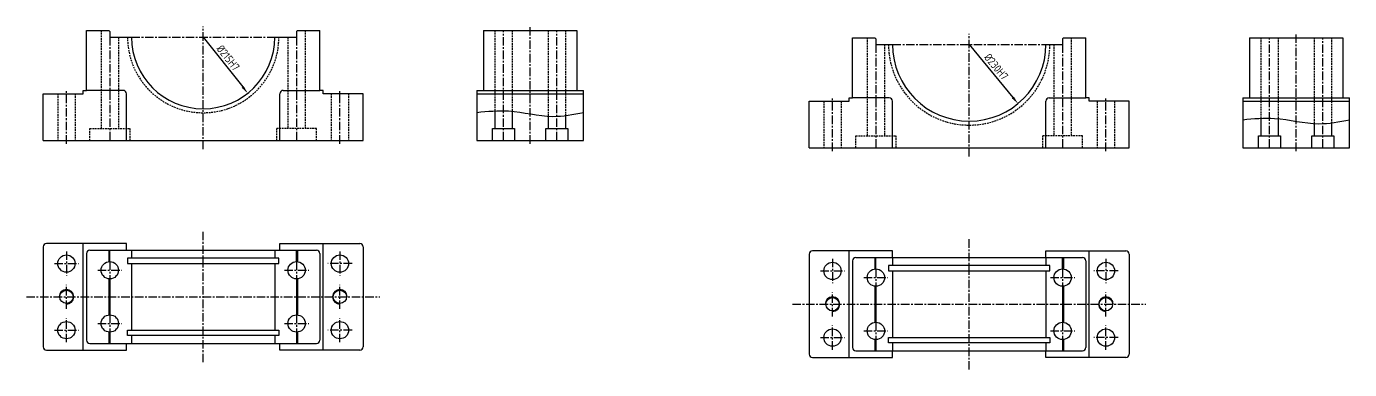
# Model space of a CAD drawing. Header units: millimetres. Extents: x 1641 to 3734, y -820 to 2643.
# Drawn here: x 1750 to 3734, y -820 to -306 of the extents above; entities that cross this region are included whole.
import ezdxf

# ---------------------------------------------------------------- set-up
doc = ezdxf.new("R2010")
doc.units = ezdxf.units.MM
doc.header["$LTSCALE"] = 0.4
doc.linetypes.add('CENTER', pattern=[50.8, 31.75, -6.35, 6.35, -6.35])
doc.linetypes.add('HIDDEN', pattern=[9.525, 6.35, -3.175])
for name, color, linetype in [('Bord', 1, 'Continuous'), ('Cen', 5, 'CENTER'), ('Cont', 6, 'Continuous'), ('Dim', 7, 'Continuous'), ('Hide', 2, 'HIDDEN')]:
    doc.layers.add(name, color=color, linetype=linetype)
doc.styles.add('Style1', font='romans.shx', dxfattribs={"width": 0.8})
doc.dimstyles.new('Dia4', dxfattribs={"dimscale": 4, "dimtxt": 3, "dimasz": 3, "dimexe": 1.25, "dimexo": 0, "dimgap": 1, "dimtad": 1, "dimtoh": 1, "dimdec": 3, "dimtxsty": 'Style1', "dimcen": 2.5, "dimclrt": 3, "dimadec": 0, "dimazin": 0, "dimtfac": 1, "dimtdec": 3, "dimtmove": 0, "dimatfit": 2, "dimfxl": 1, "dimarcsym": 0})

# ---------------------------------------------------------------- blocks, each defined once
blk = doc.blocks.new('*D47')
at = {"layer": 'Dim', "color": 0, "linetype": 'ByBlock', "lineweight": -2, "transparency": 16777216}
blk.add_line((3163.5, -332.7), (3229, -412.2), dxfattribs=at)
at = {"layer": 'Dim', "color": 0, "transparency": 16777216}
blk.add_solid([(3230.5, -410.9), (3227.4, -413.4), (3236.6, -421.4)], dxfattribs=at)
at = {"layer": 'Dim', "color": 3, "transparency": 16777216, "insert": (3204, -366.1), "char_height": 12, "attachment_point": 5, "rotation": 309.4874, "style": 'Style1'}
blk.add_mtext('%%c230H7', dxfattribs=at)
blk = doc.blocks.new('*D48')
at = {"layer": 'Dim', "color": 0, "linetype": 'ByBlock', "lineweight": -2, "transparency": 16777216}
blk.add_line((2014.8, -321.6), (2074.2, -396.5), dxfattribs=at)
at = {"layer": 'Dim', "color": 0, "transparency": 16777216}
blk.add_solid([(2075.7, -395.2), (2072.6, -397.7), (2081.6, -405.9)], dxfattribs=at)
at = {"layer": 'Dim', "color": 3, "transparency": 16777216, "insert": (2052.3, -352.8), "char_height": 12, "attachment_point": 5, "rotation": 308.4002, "style": 'Style1'}
blk.add_mtext('%%c215H7', dxfattribs=at)

msp = doc.modelspace()

# ---------------------------------------------------------------- linework, layer by layer
at = {"layer": 'Bord'}
for centre, start, end in [((1809.84282, -711.36054), 270, 180), ((2219.84282, -711.36054), 0, 270), ((2958.49231, -722.42315), 270, 180), ((3368.49231, -722.42315), 0, 270)]:
    msp.add_arc(centre, 11, start, end, dxfattribs=at)
for points in [[(2425.1486, -434.51874), (2441.08139, -432.99766), (2479.23108, -429.35557), (2532.33389, -444.8479), (2569.76258, -437.731), (2585.1486, -434.80541)], [(3573.79809, -445.58135), (3589.73088, -444.06028), (3627.88057, -440.41819), (3680.98338, -455.91051), (3718.41207, -448.79361), (3733.79809, -445.86803)]]:
    msp.add_open_spline(points, degree=3, knots=[0, 0, 0, 0, 47.7717621671, 114.3853780974, 160.8824136992, 160.8824136992, 160.8824136992, 160.8824136992], dxfattribs=at)
at = {"layer": 'Cen'}
for p, q in [((2014.84282, -489.73558), (2014.84282, -305.65095)), ((2465.1486, -476.61173), (2465.1486, -311.61173)), ((2505.1486, -481.61173), (2505.1486, -306.61173)), ((2545.1486, -476.61173), (2545.1486, -311.61173)), ((3163.49231, -500.7982), (3163.49231, -316.71357)), ((1874.84282, -321.61173), (1874.84282, -476.61173)), ((1907.34282, -321.61173), (2122.34282, -321.61173)), ((2154.84282, -321.61173), (2154.84282, -476.61173)), ((3023.49231, -332.67435), (3023.49231, -487.67435)), ((3048.49231, -332.67435), (3278.49231, -332.67435)), ((3303.49231, -332.67435), (3303.49231, -487.67435)), ((3613.79809, -487.67435), (3613.79809, -322.67435)), ((3653.79809, -492.67435), (3653.79809, -317.67435)), ((3693.79809, -487.67435), (3693.79809, -322.67435)), ((1809.84282, -481.61173), (1809.84282, -401.61173)), ((2219.84282, -481.61173), (2219.84282, -401.61173)), ((2958.49231, -492.67435), (2958.49231, -412.67435)), ((3368.49231, -492.67435), (3368.49231, -412.67435)), ((2014.84282, -809.38919), (2014.84282, -613.33188)), ((3163.49231, -820.45181), (3163.49231, -624.3945)), ((1809.84282, -643.16636), (1809.84282, -679.55471)), ((2219.84282, -643.16636), (2219.84282, -679.55471)), ((2958.49231, -654.22898), (2958.49231, -690.61733)), ((3368.49231, -654.22898), (3368.49231, -690.61733)), ((1791.64865, -661.36054), (1828.037, -661.36054)), ((1856.64865, -671.36054), (1893.037, -671.36054)), ((1874.84282, -658.36054), (1874.84282, -684.36054)), ((2136.64865, -671.36054), (2173.037, -671.36054)), ((2154.84282, -658.36054), (2154.84282, -684.36054)), ((2238.037, -661.36054), (2201.64865, -661.36054)), ((2940.29814, -672.42315), (2976.68649, -672.42315)), ((3023.49231, -669.42315), (3023.49231, -695.42315)), ((3303.49231, -669.42315), (3303.49231, -695.42315)), ((3386.68649, -672.42315), (3350.29814, -672.42315)), ((1809.84282, -729.55471), (1809.84282, -693.16636)), ((2219.84282, -729.55471), (2219.84282, -693.16636)), ((3005.29814, -682.42315), (3041.68649, -682.42315)), ((3285.29814, -682.42315), (3321.68649, -682.42315)), ((1749.84282, -711.36054), (2279.84282, -711.36054)), ((2958.49231, -740.61733), (2958.49231, -704.22898)), ((3368.49231, -740.61733), (3368.49231, -704.22898)), ((2898.49231, -722.42315), (3428.49231, -722.42315)), ((1809.84282, -779.55471), (1809.84282, -743.16636)), ((1856.64865, -751.36054), (1893.037, -751.36054)), ((1874.84282, -738.36054), (1874.84282, -764.36054)), ((2136.64865, -751.36054), (2173.037, -751.36054)), ((2154.84282, -738.36054), (2154.84282, -764.36054)), ((2219.84282, -779.55471), (2219.84282, -743.16636)), ((3023.49231, -749.42315), (3023.49231, -775.42315)), ((3303.49231, -749.42315), (3303.49231, -775.42315)), ((1791.64865, -761.36054), (1828.037, -761.36054)), ((2238.037, -761.36054), (2201.64865, -761.36054)), ((2940.29814, -772.42315), (2976.68649, -772.42315)), ((2958.49231, -790.61733), (2958.49231, -754.22898)), ((3005.29814, -762.42315), (3041.68649, -762.42315)), ((3285.29814, -762.42315), (3321.68649, -762.42315)), ((3386.68649, -772.42315), (3350.29814, -772.42315)), ((3368.49231, -790.61733), (3368.49231, -754.22898))]:
    msp.add_line(p, q, dxfattribs=at)
at = {"layer": 'Cont'}
for p, q in [((1839.84282, -311.61173), (1873.24282, -311.61173)), ((1839.84282, -401.61173), (1839.84282, -311.61173)), ((1874.84282, -313.21173), (1873.24282, -311.61173)), ((1874.84282, -313.21173), (1874.84282, -321.61173)), ((2156.44282, -311.61173), (2154.84282, -313.21173)), ((2154.84282, -313.21173), (2154.84282, -321.61173)), ((2156.44282, -311.61173), (2189.84282, -311.61173)), ((2189.84282, -401.61173), (2189.84282, -311.61173)), ((2435.1486, -311.61173), (2575.1486, -311.61173)), ((2435.1486, -311.61173), (2435.1486, -401.61173)), ((2575.1486, -311.61173), (2575.1486, -401.61173)), ((1874.84282, -321.61173), (1907.34282, -321.61173)), ((2122.34282, -321.61173), (2154.84282, -321.61173)), ((2988.49231, -322.67435), (3021.89231, -322.67435)), ((2988.49231, -412.67435), (2988.49231, -322.67435)), ((3023.49231, -324.27435), (3021.89231, -322.67435)), ((3023.49231, -324.27435), (3023.49231, -332.67435)), ((3023.49231, -332.67435), (3048.49231, -332.67435)), ((3278.49231, -332.67435), (3303.49231, -332.67435)), ((3305.09231, -322.67435), (3303.49231, -324.27435)), ((3303.49231, -324.27435), (3303.49231, -332.67435)), ((3305.09231, -322.67435), (3338.49231, -322.67435)), ((3338.49231, -412.67435), (3338.49231, -322.67435)), ((3583.79809, -322.67435), (3723.79809, -322.67435)), ((3583.79809, -322.67435), (3583.79809, -412.67435)), ((3723.79809, -322.67435), (3723.79809, -412.67435)), ((1774.84282, -476.61173), (1774.84282, -406.61173)), ((1774.84282, -406.61173), (1834.84282, -406.61173)), ((1834.84282, -406.61173), (1834.84282, -401.61173)), ((1834.84282, -401.61173), (1839.84282, -401.61173)), ((1894.84282, -401.61173), (1839.84282, -401.61173)), ((1899.84282, -476.61173), (1899.84282, -406.61173)), ((2129.84282, -476.61173), (2129.84282, -406.61173)), ((2134.84282, -401.61173), (2189.84282, -401.61173)), ((2194.84282, -401.61173), (2189.84282, -401.61173)), ((2194.84282, -406.61173), (2194.84282, -401.61173)), ((2254.84282, -406.61173), (2194.84282, -406.61173)), ((2254.84282, -476.61173), (2254.84282, -406.61173)), ((2425.1486, -401.61173), (2585.1486, -401.61173)), ((2425.1486, -401.61173), (2425.1486, -476.61173)), ((2425.1486, -406.61173), (2585.1486, -406.61173)), ((2585.1486, -476.61173), (2585.1486, -401.61173)), ((2983.49231, -417.67435), (2983.49231, -412.67435)), ((2983.49231, -412.67435), (2988.49231, -412.67435)), ((3043.49231, -412.67435), (2988.49231, -412.67435)), ((3283.49231, -412.67435), (3338.49231, -412.67435)), ((3343.49231, -412.67435), (3338.49231, -412.67435)), ((3343.49231, -417.67435), (3343.49231, -412.67435)), ((3573.79809, -412.67435), (3733.79809, -412.67435)), ((3573.79809, -412.67435), (3573.79809, -487.67435)), ((3733.79809, -487.67435), (3733.79809, -412.67435)), ((2452.19816, -432.39914), (2452.19816, -458.61173)), ((2478.1486, -432.94467), (2478.1486, -458.61173)), ((2923.49231, -487.67435), (2923.49231, -417.67435)), ((2923.49231, -417.67435), (2983.49231, -417.67435)), ((3048.49231, -487.67435), (3048.49231, -417.67435)), ((3278.49231, -487.67435), (3278.49231, -417.67435)), ((3403.49231, -417.67435), (3343.49231, -417.67435)), ((3403.49231, -487.67435), (3403.49231, -417.67435)), ((3573.79809, -417.67435), (3733.79809, -417.67435)), ((2532.1486, -440.27489), (2532.1486, -458.61173)), ((2558.1486, -439.33064), (2558.1486, -458.61173)), ((3600.84765, -443.46175), (3600.84765, -469.67435)), ((3626.79809, -444.00728), (3626.79809, -469.67435)), ((3680.79809, -451.3375), (3680.79809, -469.67435)), ((3706.79809, -450.39326), (3706.79809, -469.67435)), ((2448.6486, -476.61173), (2448.6486, -458.61173)), ((2448.6486, -458.61173), (2481.6486, -458.61173)), ((2481.6486, -458.61173), (2481.6486, -476.61173)), ((2528.6486, -476.61173), (2528.6486, -458.61173)), ((2528.6486, -458.61173), (2561.6486, -458.61173)), ((2561.6486, -458.61173), (2561.6486, -476.61173)), ((3597.29809, -487.67435), (3597.29809, -469.67435)), ((3597.29809, -469.67435), (3630.29809, -469.67435)), ((3630.29809, -469.67435), (3630.29809, -487.67435)), ((3677.29809, -487.67435), (3677.29809, -469.67435)), ((3677.29809, -469.67435), (3710.29809, -469.67435)), ((3710.29809, -469.67435), (3710.29809, -487.67435)), ((1774.84282, -476.61173), (2254.84282, -476.61173)), ((2425.1486, -476.61173), (2585.1486, -476.61173)), ((2923.49231, -487.67435), (3403.49231, -487.67435)), ((3573.79809, -487.67435), (3733.79809, -487.67435)), ((1899.84282, -631.36054), (1779.84282, -631.36054)), ((1834.84282, -791.36054), (1834.84282, -631.36054)), ((1899.84282, -641.36054), (1899.84282, -631.36054)), ((2129.84282, -641.36054), (2129.84282, -631.36054)), ((2129.84282, -631.36054), (2249.84282, -631.36054)), ((2194.84282, -791.36054), (2194.84282, -631.36054)), ((1774.84282, -636.36054), (1774.84282, -786.36054)), ((1839.84282, -646.36054), (1839.84282, -776.36054)), ((1844.84282, -641.36054), (2184.84282, -641.36054)), ((1873.24282, -641.36054), (1873.24282, -658.45937)), ((1874.84282, -658.36054), (1874.84282, -641.36054)), ((1901.34282, -653.36054), (1901.34282, -661.36054)), ((2128.34282, -653.36054), (1901.34282, -653.36054)), ((1907.34282, -641.36054), (1907.34282, -653.36054)), ((2122.34282, -641.36054), (2122.34282, -653.36054)), ((2128.34282, -661.36054), (2128.34282, -653.36054)), ((2154.84282, -658.36054), (2154.84282, -641.36054)), ((2156.44282, -641.36054), (2156.44282, -658.45937)), ((2189.84282, -646.36054), (2189.84282, -776.36054)), ((2254.84282, -636.36054), (2254.84282, -786.36054)), ((2923.49231, -647.42315), (2923.49231, -797.42315)), ((3048.49231, -642.42315), (2928.49231, -642.42315)), ((2983.49231, -802.42315), (2983.49231, -642.42315)), ((2993.49231, -652.42315), (3333.49231, -652.42315)), ((3021.89231, -652.42315), (3021.89231, -669.52199)), ((3023.49231, -669.42315), (3023.49231, -652.42315)), ((3048.49231, -652.42315), (3048.49231, -642.42315)), ((3048.49231, -652.42315), (3048.49231, -664.42315)), ((3278.49231, -652.42315), (3278.49231, -642.42315)), ((3278.49231, -642.42315), (3398.49231, -642.42315)), ((3278.49231, -652.42315), (3278.49231, -664.42315)), ((3303.49231, -669.42315), (3303.49231, -652.42315)), ((3305.09231, -652.42315), (3305.09231, -669.52199)), ((3343.49231, -802.42315), (3343.49231, -642.42315)), ((3403.49231, -647.42315), (3403.49231, -797.42315)), ((1901.34282, -661.36054), (2128.34282, -661.36054)), ((1907.34282, -661.36054), (1907.34282, -761.36054)), ((2122.34282, -661.36054), (2122.34282, -761.36054)), ((2988.49231, -657.42315), (2988.49231, -787.42315)), ((3042.49231, -664.42315), (3042.49231, -672.42315)), ((3284.49231, -664.42315), (3042.49231, -664.42315)), ((3042.49231, -672.42315), (3284.49231, -672.42315)), ((3048.49231, -672.42315), (3048.49231, -772.42315)), ((3278.49231, -672.42315), (3278.49231, -772.42315)), ((3284.49231, -672.42315), (3284.49231, -664.42315)), ((3338.49231, -657.42315), (3338.49231, -787.42315)), ((1873.24282, -684.2617), (1873.24282, -738.45937)), ((1874.84282, -684.36054), (1874.84282, -738.36054)), ((2154.84282, -684.36054), (2154.84282, -738.36054)), ((2156.44282, -684.2617), (2156.44282, -738.45937)), ((3021.89231, -695.32432), (3021.89231, -749.52199)), ((3023.49231, -695.42315), (3023.49231, -749.42315)), ((3303.49231, -695.42315), (3303.49231, -749.42315)), ((3305.09231, -695.32432), (3305.09231, -749.52199)), ((1873.24282, -764.2617), (1873.24282, -781.36054)), ((1874.84282, -764.36054), (1874.84282, -781.36054)), ((1901.34282, -769.36054), (1901.34282, -761.36054)), ((1901.34282, -761.36054), (2128.34282, -761.36054)), ((2128.34282, -769.36054), (1901.34282, -769.36054)), ((1907.34282, -769.36054), (1907.34282, -781.36054)), ((2122.34282, -769.36054), (2122.34282, -781.36054)), ((2128.34282, -761.36054), (2128.34282, -769.36054)), ((2154.84282, -764.36054), (2154.84282, -781.36054)), ((2156.44282, -764.2617), (2156.44282, -781.36054)), ((3042.49231, -780.42315), (3042.49231, -772.42315)), ((3042.49231, -772.42315), (3284.49231, -772.42315)), ((3284.49231, -772.42315), (3284.49231, -780.42315)), ((1779.84282, -791.36054), (1899.84282, -791.36054)), ((1844.84282, -781.36054), (2184.84282, -781.36054)), ((1899.84282, -791.36054), (1899.84282, -781.36054)), ((2129.84282, -791.36054), (2129.84282, -781.36054)), ((2249.84282, -791.36054), (2129.84282, -791.36054)), ((2993.49231, -792.42315), (3333.49231, -792.42315)), ((3021.89231, -775.32432), (3021.89231, -792.42315)), ((3023.49231, -775.42315), (3023.49231, -792.42315)), ((3284.49231, -780.42315), (3042.49231, -780.42315)), ((3048.49231, -780.42315), (3048.49231, -792.42315)), ((3048.49231, -802.42315), (3048.49231, -792.42315)), ((3278.49231, -780.42315), (3278.49231, -792.42315)), ((3278.49231, -802.42315), (3278.49231, -792.42315)), ((3303.49231, -775.42315), (3303.49231, -792.42315)), ((3305.09231, -775.32432), (3305.09231, -792.42315)), ((2928.49231, -802.42315), (3048.49231, -802.42315)), ((3398.49231, -802.42315), (3278.49231, -802.42315))]:
    msp.add_line(p, q, dxfattribs=at)
for centre, radius in [((1809.84282, -661.36054), 13), ((2219.84282, -661.36054), 13), ((1874.84282, -671.36054), 13), ((2154.84282, -671.36054), 13), ((2958.49231, -672.42315), 13), ((3023.49231, -682.42315), 13), ((3303.49231, -682.42315), 13), ((3368.49231, -672.42315), 13), ((1809.84282, -711.36054), 10), ((2219.84282, -711.36054), 10), ((2958.49231, -722.42315), 10), ((3368.49231, -722.42315), 10), ((1809.84282, -761.36054), 13), ((1874.84282, -751.36054), 13), ((2154.84282, -751.36054), 13), ((2219.84282, -761.36054), 13), ((3023.49231, -762.42315), 13), ((3303.49231, -762.42315), 13), ((2958.49231, -772.42315), 13), ((3368.49231, -772.42315), 13)]:
    msp.add_circle(centre, radius, dxfattribs=at)
for centre, radius, start, end in [((2014.84282, -321.61173), 107.5, 180, 360), ((3163.49231, -332.67435), 115, 180, 0), ((1894.84282, -406.61173), 5, 0, 90), ((2134.84282, -406.61173), 5, 90, 180), ((3043.49231, -417.67435), 5, 0, 90), ((3283.49231, -417.67435), 5, 90, 180), ((1779.84282, -636.36054), 5, 90, 180), ((2249.84282, -636.36054), 5, 0, 90), ((1844.84282, -646.36054), 5, 90, 180), ((2184.84282, -646.36054), 5, 0, 90), ((2928.49231, -647.42315), 5, 90, 180), ((2993.49231, -657.42315), 5, 90, 180), ((3333.49231, -657.42315), 5, 0, 90), ((3398.49231, -647.42315), 5, 0, 90), ((1779.84282, -786.36054), 5, 180, 270), ((1844.84282, -776.36054), 5, 180, 270), ((2184.84282, -776.36054), 5, 270, 0), ((2249.84282, -786.36054), 5, 270, 0), ((2993.49231, -787.42315), 5, 180, 270), ((3333.49231, -787.42315), 5, 270, 0), ((2928.49231, -797.42315), 5, 180, 270), ((3398.49231, -797.42315), 5, 270, 0)]:
    msp.add_arc(centre, radius, start, end, dxfattribs=at)
at = {"layer": 'Hide'}
for p, q in [((1861.84282, -311.61173), (1861.84282, -458.61173)), ((2167.84282, -311.61173), (2167.84282, -458.61173)), ((2452.1486, -311.61173), (2452.1486, -432.40133)), ((2478.1486, -311.61173), (2478.1486, -432.94467)), ((2532.1486, -311.61173), (2532.1486, -440.29702)), ((2558.1486, -311.61173), (2558.1486, -439.33064)), ((1887.84282, -321.61173), (1887.84282, -458.61173)), ((2141.84282, -321.61173), (2141.84282, -458.61173)), ((3010.49231, -322.67435), (3010.49231, -469.67435)), ((3036.49231, -332.67435), (3036.49231, -469.67435)), ((3290.49231, -332.67435), (3290.49231, -469.67435)), ((3316.49231, -322.67435), (3316.49231, -469.67435)), ((3600.79809, -322.67435), (3600.79809, -443.46394)), ((3626.79809, -322.67435), (3626.79809, -444.00728)), ((3680.79809, -322.67435), (3680.79809, -451.35963)), ((3706.79809, -322.67435), (3706.79809, -450.39326)), ((1796.84282, -406.61173), (1796.84282, -476.61173)), ((1822.84282, -406.61173), (1822.84282, -476.61173)), ((2206.84282, -406.61173), (2206.84282, -476.61173)), ((2232.84282, -406.61173), (2232.84282, -476.61173)), ((2945.49231, -417.67435), (2945.49231, -487.67435)), ((2971.49231, -417.67435), (2971.49231, -487.67435)), ((3355.49231, -417.67435), (3355.49231, -487.67435)), ((3381.49231, -417.67435), (3381.49231, -487.67435)), ((1844.84282, -476.61173), (1844.84282, -458.61173)), ((1844.84282, -458.61173), (1904.84282, -458.61173)), ((1904.84282, -458.61173), (1904.84282, -476.61173)), ((2184.84282, -458.61173), (2124.84282, -458.61173)), ((2124.84282, -458.61173), (2124.84282, -476.61173)), ((2184.84282, -476.61173), (2184.84282, -458.61173)), ((2993.49231, -487.67435), (2993.49231, -469.67435)), ((2993.49231, -469.67435), (3053.49231, -469.67435)), ((3053.49231, -469.67435), (3053.49231, -487.67435)), ((3333.49231, -469.67435), (3273.49231, -469.67435)), ((3273.49231, -469.67435), (3273.49231, -487.67435)), ((3333.49231, -487.67435), (3333.49231, -469.67435))]:
    msp.add_line(p, q, dxfattribs=at)
for centre, radius, end in [((2014.84282, -321.61173), 113.5, 360), ((3163.49231, -332.67435), 121, 0)]:
    msp.add_arc(centre, radius, 180, end, dxfattribs=at)

# ---------------------------------------------------------------- dimensions: what is measured, and where the dimension line sits
at = {"layer": 'Dim'}
for center, mpoint, text, picture, middle in [((2014.84282, -321.61173), (2081.61646, -405.85858), '%%c215H7', '*D48', (2052.33965, -352.8215)), ((3163.49231, -332.67435), (3236.62178, -421.42727), '%%c230H7', '*D47', (3203.95924, -366.06114))]:
    dim = msp.add_radius_dim(center=center, mpoint=mpoint, text=text, dimstyle='Dia4', override={"dimarcsym": 1}, dxfattribs=at)
    dim.commit()
    dim.dimension.update_dxf_attribs({"geometry": picture, "text_midpoint": middle})

doc.saveas('drawing.dxf')
